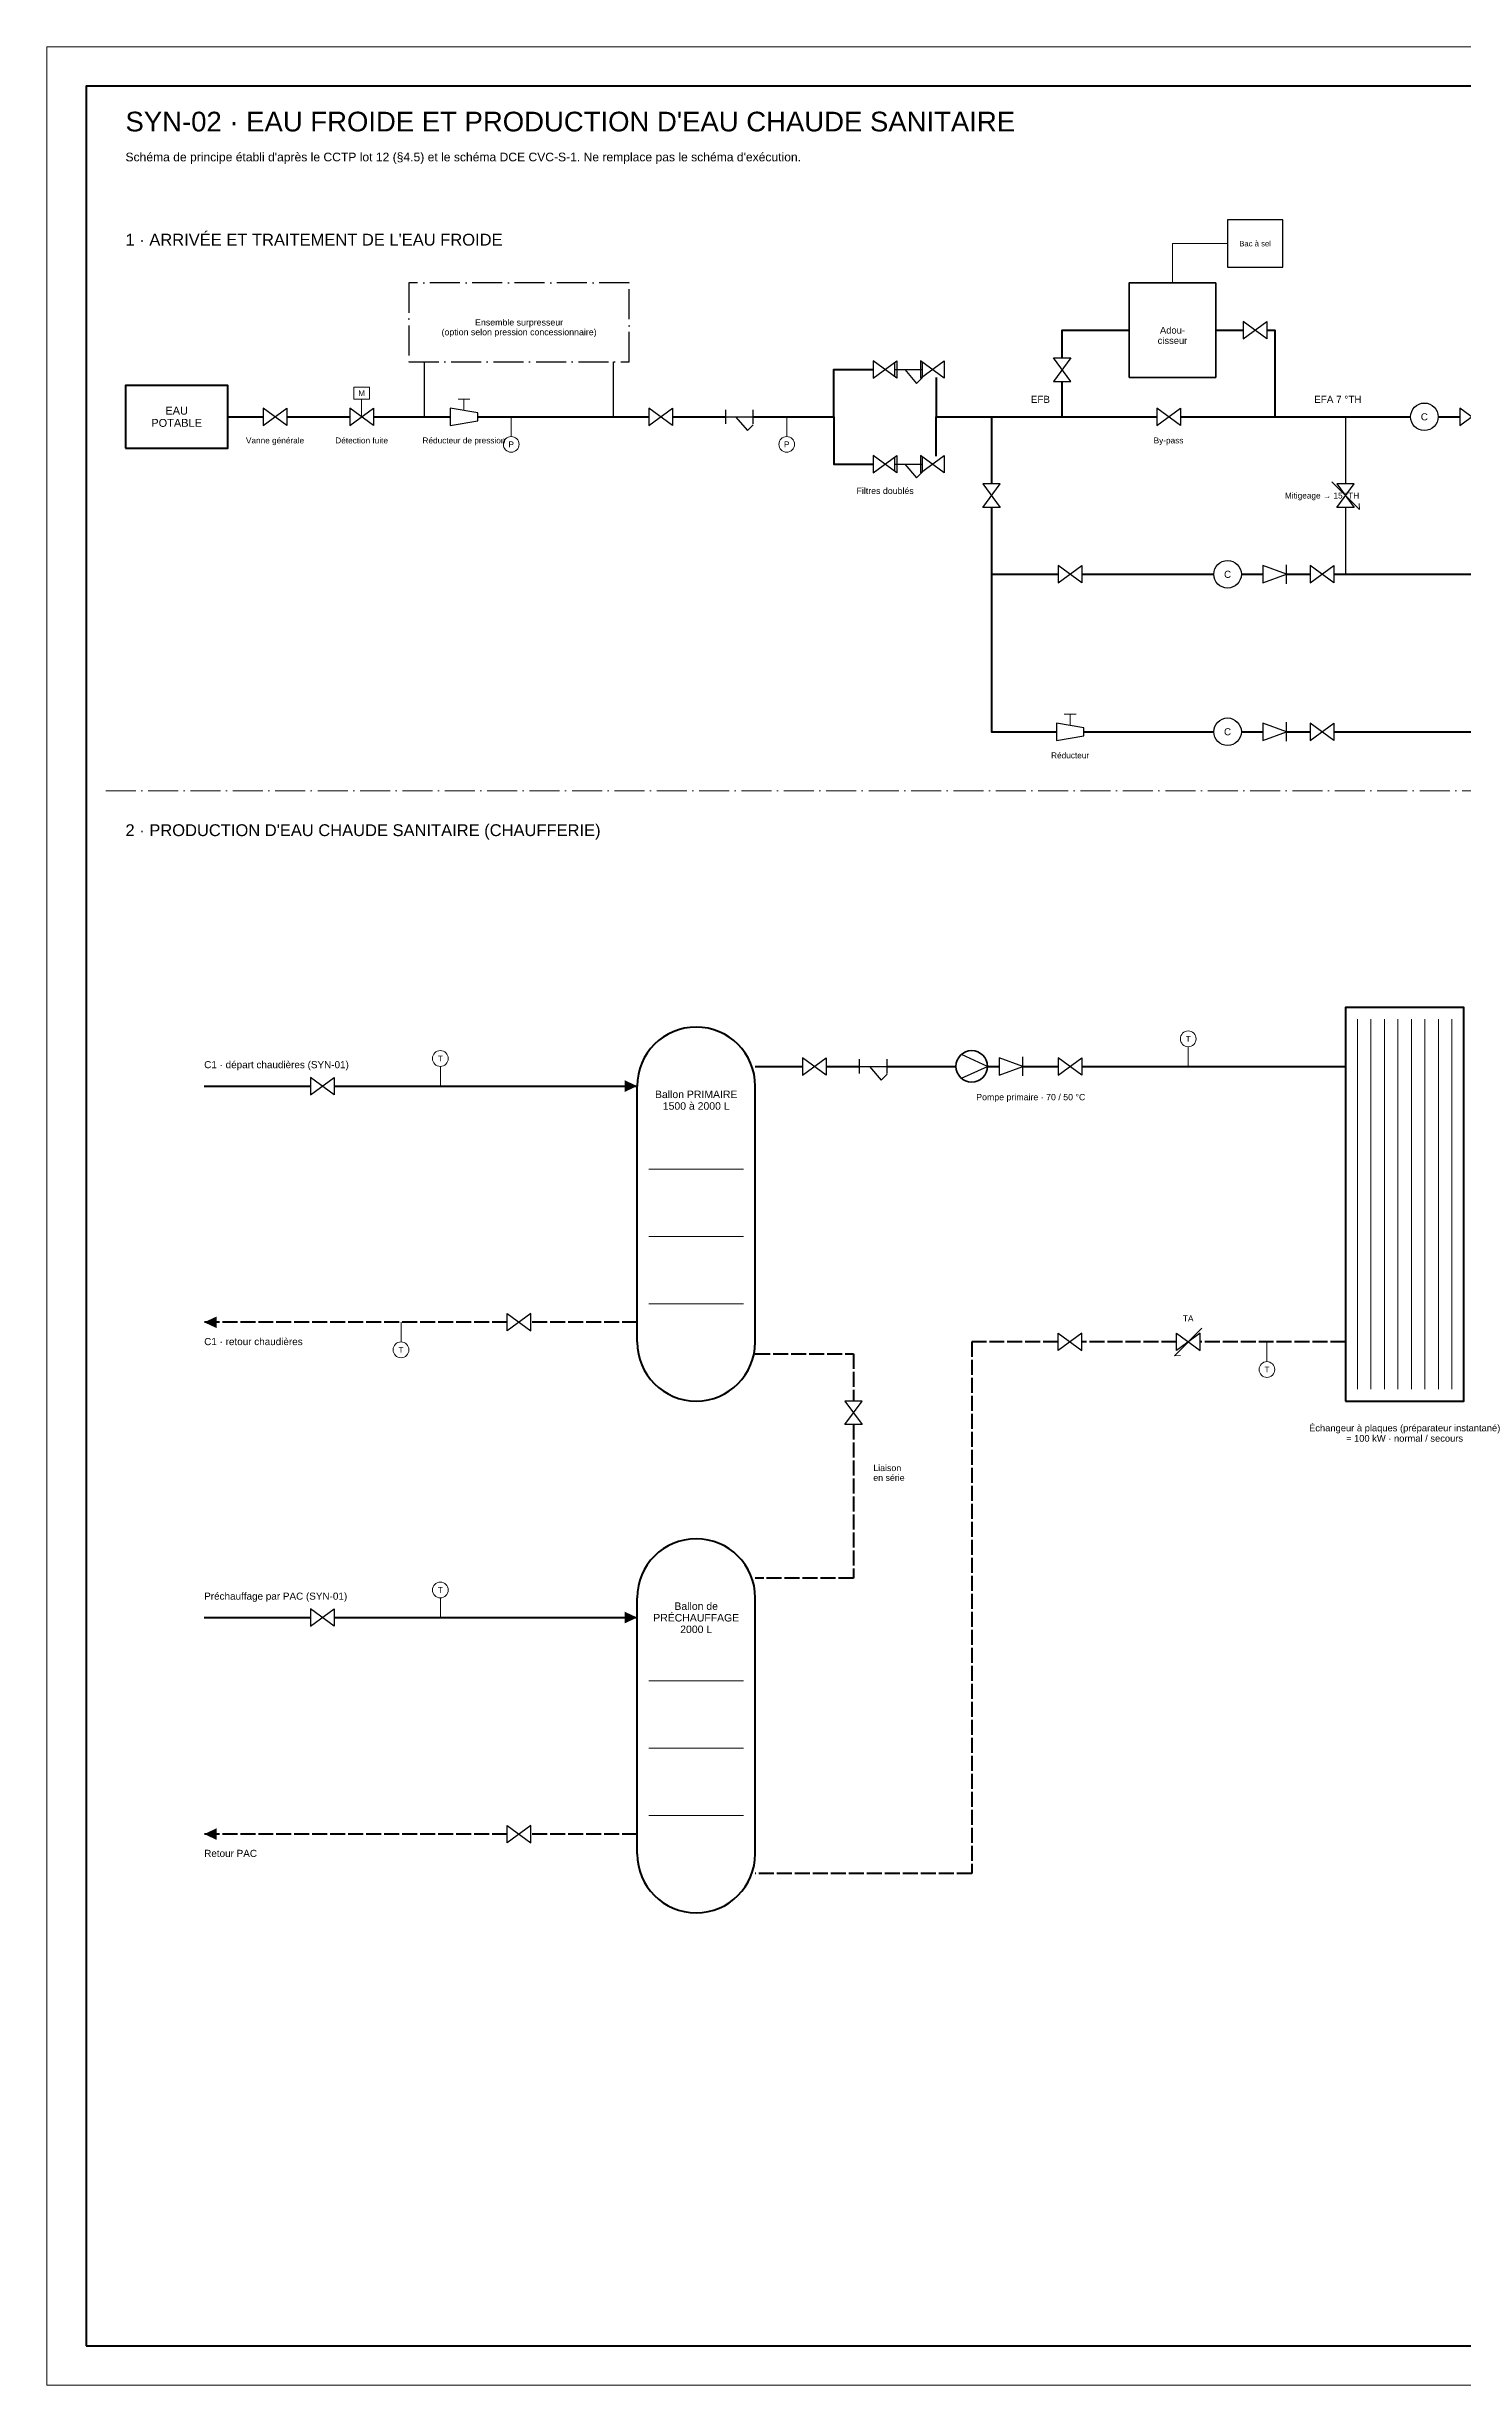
# Model space of a CAD drawing. Header units: millimetres. Extents: x 0 to 841, y 0 to 594.
# Drawn here: x 0 to 360, y 0 to 594 of the extents above; entities that cross this region are included whole.
import ezdxf
from ezdxf.enums import TextEntityAlignment as Align

# ---------------------------------------------------------------- set-up
doc = ezdxf.new("R2010")
doc.units = ezdxf.units.MM
doc.header["$LTSCALE"] = 3
doc.linetypes.add('DASHDOT', pattern=[3.556, 2.54, -0.508, 0, -0.508])
doc.linetypes.add('DASHED', pattern=[1.524, 1.27, -0.254])
for name, color, linetype in [('CADRE', 7, 'Continuous'), ('CVC-ACCESSOIRE', 6, 'Continuous'), ('CVC-CH-ALLER', 1, 'Continuous'), ('CVC-CH-RETOUR', 5, 'DASHED'), ('CVC-EQUIPEMENT', 7, 'Continuous'), ('CVC-LIMITE', 8, 'DASHDOT'), ('CVC-TEXTE', 7, 'Continuous'), ('CVC-TEXTE-PUISS', 4, 'Continuous'), ('PBS-EF', 150, 'Continuous')]:
    doc.layers.add(name, color=color, linetype=linetype)
doc.styles.get("Standard").update_dxf_attribs({"font": 'arial.ttf'})

msp = doc.modelspace()

# ---------------------------------------------------------------- linework, layer by layer
at = {"layer": 'CADRE', "lineweight": 18}
msp.add_lwpolyline([(0, 0), (841, 0), (841, 594), (0, 594), (0, 0)], dxfattribs=at)
at = {"layer": 'CADRE', "lineweight": 70}
msp.add_lwpolyline([(10, 10), (831, 10), (831, 584), (10, 584), (10, 10)], dxfattribs=at)
at = {"layer": 'CVC-ACCESSOIRE', "lineweight": 25}
for points in [[(304, 519.8), (310, 524.2), (310, 519.8), (304, 524.2), (304, 519.8)], [(210, 509.8), (216, 514.2), (216, 509.8), (210, 514.2), (210, 509.8)], [(215.5, 510.2), (215.5, 513.8)], [(215.5, 512), (222.5, 512)], [(218, 512), (221, 508.5), (222.5, 510)], [(222, 509.8), (228, 514.2), (228, 509.8), (222, 514.2), (222, 509.8)], [(222.5, 510.2), (222.5, 513.8)], [(260.2, 509), (255.8, 515), (260.2, 515), (255.8, 509), (260.2, 509)], [(55, 497.8), (61, 502.2), (61, 497.8), (55, 502.2), (55, 497.8)], [(77, 497.8), (83, 502.2), (83, 497.8), (77, 502.2), (77, 497.8)], [(102.5, 497.8), (109.5, 499), (109.5, 501), (102.5, 502.2), (102.5, 497.8)], [(153, 497.8), (159, 502.2), (159, 497.8), (153, 502.2), (153, 497.8)], [(172.5, 498.2), (172.5, 501.8)], [(172.5, 500), (179.5, 500)], [(175, 500), (178, 496.5), (179.5, 498)], [(179.5, 498.2), (179.5, 501.8)], [(282, 497.8), (288, 502.2), (288, 497.8), (282, 502.2), (282, 497.8)], [(359, 497.8), (365, 502.2), (365, 497.8), (359, 502.2), (359, 497.8)], [(210, 485.8), (216, 490.2), (216, 485.8), (210, 490.2), (210, 485.8)], [(215.5, 486.2), (215.5, 489.8)], [(215.5, 488), (222.5, 488)], [(218, 488), (221, 484.5), (222.5, 486)], [(222, 485.8), (228, 490.2), (228, 485.8), (222, 490.2), (222, 485.8)], [(222.5, 486.2), (222.5, 489.8)], [(237.8, 483), (242.2, 477), (237.8, 477), (242.2, 483), (237.8, 483)], [(327.8, 483), (332.2, 477), (327.8, 477), (332.2, 483), (327.8, 483)], [(257, 457.8), (263, 462.2), (263, 457.8), (257, 462.2), (257, 457.8)], [(309, 457.8), (315, 460), (309, 462.2), (309, 457.8)], [(315, 457.6), (315, 462.4)], [(321, 457.8), (327, 462.2), (327, 457.8), (321, 462.2), (321, 457.8)], [(256.5, 417.8), (263.5, 419), (263.5, 421), (256.5, 422.2), (256.5, 417.8)], [(309, 417.8), (315, 420), (309, 422.2), (309, 417.8)], [(315, 417.6), (315, 422.4)], [(321, 417.8), (327, 422.2), (327, 417.8), (321, 422.2), (321, 417.8)], [(192, 332.8), (198, 337.2), (198, 332.8), (192, 337.2), (192, 332.8)], [(206.5, 333.2), (206.5, 336.8)], [(206.5, 335), (213.5, 335)], [(209, 335), (212, 331.5), (213.5, 333)], [(213.5, 333.2), (213.5, 336.8)], [(232.4, 332), (239, 335), (232.4, 338)], [(242, 332.8), (248, 335), (242, 337.2), (242, 332.8)], [(248, 332.6), (248, 337.4)], [(257, 332.8), (263, 337.2), (263, 332.8), (257, 337.2), (257, 332.8)], [(67, 327.8), (73, 332.2), (73, 327.8), (67, 332.2), (67, 327.8)], [(123, 272.2), (117, 267.8), (117, 272.2), (123, 267.8), (123, 272.2)], [(263, 267.2), (257, 262.8), (257, 267.2), (263, 262.8), (263, 267.2)], [(293, 267.2), (287, 262.8), (287, 267.2), (293, 262.8), (293, 267.2)], [(202.8, 250), (207.2, 244), (202.8, 244), (207.2, 250), (202.8, 250)], [(67, 192.8), (73, 197.2), (73, 192.8), (67, 197.2), (67, 192.8)], [(123, 142.2), (117, 137.8), (117, 142.2), (123, 137.8), (123, 142.2)]]:
    msp.add_lwpolyline(points, dxfattribs=at)
at = {"layer": 'CVC-ACCESSOIRE', "lineweight": 18}
for points in [[(78, 504.5), (82, 504.5), (82, 507.5), (78, 507.5), (78, 504.5)], [(80, 500), (80, 504.5)], [(104.5, 504.5), (107.5, 504.5)], [(106, 501.6), (106, 504.5)], [(118, 500), (118, 495)], [(188, 500), (188, 495)], [(326.5, 483.5), (333.5, 476.5)], [(333.5, 476.5), (333.4, 478)], [(258.5, 424.5), (261.5, 424.5)], [(260, 421.6), (260, 424.5)], [(290, 335), (290, 340)], [(100, 330), (100, 335)], [(90, 270), (90, 265)], [(293.5, 268.5), (286.5, 261.5)], [(286.5, 261.5), (288, 261.6)], [(310, 265), (310, 260)], [(100, 195), (100, 200)]]:
    msp.add_lwpolyline(points, dxfattribs=at)
at = {"layer": 'CVC-ACCESSOIRE', "lineweight": 25}
for centre in [(350, 500), (300, 460), (300, 420)]:
    msp.add_circle(centre, 3.5, dxfattribs=at)
at = {"layer": 'CVC-ACCESSOIRE', "lineweight": 18}
for centre in [(118, 493), (188, 493), (100, 337), (290, 342), (90, 263), (310, 258), (100, 202)]:
    msp.add_circle(centre, 2, dxfattribs=at)
at = {"layer": 'CVC-ACCESSOIRE', "lineweight": 35}
msp.add_circle((235, 335), 4, dxfattribs=at)
at = {"layer": 'CVC-CH-ALLER', "lineweight": 50}
for points in [[(180, 335), (192, 335)], [(198, 335), (206.5, 335)], [(213.5, 335), (231, 335)], [(239, 335), (242, 335)], [(248, 335), (257, 335)], [(263, 335), (330, 335)]]:
    msp.add_lwpolyline(points, dxfattribs=at)
at = {"layer": 'CVC-CH-ALLER', "lineweight": 40}
for points in [[(40, 330), (67, 330)], [(73, 330), (150, 330)], [(40, 195), (67, 195)], [(73, 195), (150, 195)]]:
    msp.add_lwpolyline(points, dxfattribs=at)
at = {"layer": 'CVC-CH-ALLER'}
for points in [[(150, 330), (146.83, 331.48), (146.83, 328.52)], [(150, 195), (146.83, 196.48), (146.83, 193.52)]]:
    msp.add_solid(points, dxfattribs=at)
at = {"layer": 'CVC-CH-RETOUR', "lineweight": 40}
for points in [[(117, 270), (40, 270)], [(150, 270), (123, 270)], [(180, 262), (205, 262), (205, 250)], [(205, 244), (205, 205), (180, 205)], [(117, 140), (40, 140)], [(150, 140), (123, 140)]]:
    msp.add_lwpolyline(points, dxfattribs=at)
at = {"layer": 'CVC-CH-RETOUR', "lineweight": 50}
for points in [[(257, 265), (235, 265), (235, 130), (180, 130)], [(287, 265), (263, 265)], [(330, 265), (293, 265)]]:
    msp.add_lwpolyline(points, dxfattribs=at)
at = {"layer": 'CVC-CH-RETOUR'}
for points in [[(40, 270), (43.17, 268.52), (43.17, 271.48)], [(40, 140), (43.17, 138.52), (43.17, 141.48)]]:
    msp.add_solid(points, dxfattribs=at)
at = {"layer": 'CVC-EQUIPEMENT', "lineweight": 25}
msp.add_lwpolyline([(300, 538), (314, 538), (314, 550), (300, 550), (300, 538)], dxfattribs=at)
at = {"layer": 'CVC-EQUIPEMENT', "lineweight": 35}
msp.add_lwpolyline([(275, 510), (297, 510), (297, 534), (275, 534), (275, 510)], dxfattribs=at)
at = {"layer": 'CVC-EQUIPEMENT', "lineweight": 50}
for points in [[(20, 492), (46, 492), (46, 508), (20, 508), (20, 492)], [(330, 250), (360, 250), (360, 350), (330, 350), (330, 250)], [(150, 265), (150, 330)], [(180, 265), (180, 330)], [(150, 135), (150, 200)], [(180, 135), (180, 200)]]:
    msp.add_lwpolyline(points, dxfattribs=at)
at = {"layer": 'CVC-EQUIPEMENT', "lineweight": 18}
for points in [[(333, 253), (333, 347)], [(336.43, 253), (336.43, 347)], [(339.86, 253), (339.86, 347)], [(343.29, 253), (343.29, 347)], [(346.71, 253), (346.71, 347)], [(350.14, 253), (350.14, 347)], [(353.57, 253), (353.57, 347)], [(357, 253), (357, 347)]]:
    msp.add_lwpolyline(points, dxfattribs=at)
at = {"layer": 'CVC-EQUIPEMENT', "lineweight": 13}
for points in [[(153, 308.9), (177, 308.9)], [(153, 291.8), (177, 291.8)], [(153, 274.7), (177, 274.7)], [(153, 178.9), (177, 178.9)], [(153, 161.8), (177, 161.8)], [(153, 144.7), (177, 144.7)]]:
    msp.add_lwpolyline(points, dxfattribs=at)
at = {"layer": 'CVC-EQUIPEMENT', "lineweight": 50}
for centre, start, end in [((165, 330), 0, 180), ((165, 265), 180, 360), ((165, 200), 0, 180), ((165, 135), 180, 360)]:
    msp.add_arc(centre, 15, start, end, dxfattribs=at)
at = {"layer": 'CVC-LIMITE', "lineweight": 25}
msp.add_lwpolyline([(92, 514), (148, 514), (148, 534), (92, 534), (92, 514)], dxfattribs=at)
at = {"layer": 'CVC-LIMITE', "lineweight": 18}
msp.add_lwpolyline([(15, 405), (826, 405)], dxfattribs=at)
at = {"layer": 'PBS-EF', "lineweight": 18}
msp.add_lwpolyline([(286, 534), (286, 544), (300, 544)], dxfattribs=at)
at = {"layer": 'PBS-EF', "lineweight": 40}
for points in [[(258, 515), (258, 522), (275, 522)], [(297, 522), (304, 522)], [(310, 522), (312, 522), (312, 500)], [(200, 500), (200, 512), (210, 512)], [(226, 510), (226, 500)], [(258, 500), (258, 509)], [(200, 500), (200, 488), (210, 488)], [(226, 490), (226, 500)]]:
    msp.add_lwpolyline(points, dxfattribs=at)
at = {"layer": 'PBS-EF', "lineweight": 25}
for points in [[(96, 500), (96, 514)], [(144, 500), (144, 514)]]:
    msp.add_lwpolyline(points, dxfattribs=at)
at = {"layer": 'PBS-EF', "lineweight": 50}
for points in [[(46, 500), (55, 500)], [(61, 500), (77, 500)], [(83, 500), (102.5, 500)], [(109.5, 500), (153, 500)], [(159, 500), (172.5, 500)], [(179.5, 500), (200, 500)], [(226, 500), (240, 500)], [(240, 500), (282, 500)], [(240, 500), (240, 483)], [(288, 500), (346.5, 500)], [(353.5, 500), (359, 500)], [(240, 477), (240, 460), (257, 460)], [(240, 460), (240, 420), (256.5, 420)], [(263, 460), (296.5, 460)], [(303.5, 460), (309, 460)], [(315, 460), (321, 460)], [(327, 460), (560, 460)], [(263.5, 420), (296.5, 420)], [(303.5, 420), (309, 420)], [(315, 420), (321, 420)], [(327, 420), (560, 420)]]:
    msp.add_lwpolyline(points, dxfattribs=at)
at = {"layer": 'PBS-EF', "lineweight": 30}
for points in [[(330, 500), (330, 483)], [(330, 477), (330, 460)]]:
    msp.add_lwpolyline(points, dxfattribs=at)

# ---------------------------------------------------------------- texts
at = {"layer": 'CVC-TEXTE'}
for s, height, p in [("SYN-02 · EAU FROIDE ET PRODUCTION D'EAU CHAUDE SANITAIRE", 5, (20, 575)), ("Schéma de principe établi d'après le CCTP lot 12 (§4.5) et le schéma DCE CVC-S-1. Ne remplace pas le schéma d'exécution.", 2.2, (20, 566)), ("1 · ARRIVÉE ET TRAITEMENT DE L'EAU FROIDE", 3, (20, 545)), ("2 · PRODUCTION D'EAU CHAUDE SANITAIRE (CHAUFFERIE)", 3, (20, 395)), ('Liaison', 1.6, (210, 233)), ('en série', 1.6, (210, 230.52))]:
    msp.add_text(s, height=height, dxfattribs=at).set_placement(p, align=Align.MIDDLE_LEFT)
for s, height, p in [('Bac à sel', 1.4, (307, 544)), ('Ensemble surpresseur', 1.6, (120, 524)), ('Adou-', 1.7, (286, 522)), ('(option selon pression concessionnaire)', 1.6, (120, 521.52)), ('cisseur', 1.7, (286, 519.37)), ('M', 1.4, (80, 506)), ('POTABLE', 2, (33, 498.46)), ('EAU', 2, (33, 501.56)), ('C', 1.8, (350, 500)), ('Vanne générale', 1.5, (58, 494)), ('Détection fuite', 1.5, (80, 494)), ('Réducteur de pression', 1.5, (106, 494)), ('P', 1.5, (118, 493)), ('P', 1.5, (188, 493)), ('By-pass', 1.5, (285, 494)), ('Mitigeage → 15 °TH', 1.5, (324, 480)), ('C', 1.8, (300, 460)), ('C', 1.8, (300, 420)), ('Réducteur', 1.5, (260, 414)), ('T', 1.5, (290, 342)), ('T', 1.5, (100, 337)), ('Ballon PRIMAIRE', 1.9, (165, 327.9)), ('1500 à 2000 L', 1.9, (165, 324.95)), ('TA', 1.5, (290, 271)), ('T', 1.5, (90, 263)), ('T', 1.5, (310, 258)), ('T', 1.5, (100, 202)), ('PRÉCHAUFFAGE', 1.9, (165, 194.95)), ('Ballon de', 1.9, (165, 197.9)), ('2000 L', 1.9, (165, 192.01))]:
    msp.add_text(s, height=height, dxfattribs=at).set_placement(p, align=Align.MIDDLE_CENTER)
for s, p in [('EFB', (250, 503)), ('EFA 7 °TH', (322, 503)), ('C1 · départ chaudières (SYN-01)', (40, 334)), ('Préchauffage par PAC (SYN-01)', (40, 199))]:
    msp.add_text(s, height=1.8, dxfattribs=at).set_placement(p, align=Align.BOTTOM_LEFT)
for s, height, p in [('Filtres doublés', 1.6, (213, 482)), ('Échangeur à plaques (préparateur instantané)', 1.7, (345, 244)), ('≈ 100 kW · normal / secours', 1.7, (345, 241.37))]:
    msp.add_text(s, height=height, dxfattribs=at).set_placement(p, align=Align.TOP_CENTER)
for s, p in [('C1 · retour chaudières', (40, 266)), ('Retour PAC', (40, 136))]:
    msp.add_text(s, height=1.8, dxfattribs=at).set_placement(p, align=Align.TOP_LEFT)
at = {"layer": 'CVC-TEXTE-PUISS'}
msp.add_text('Pompe primaire · 70 / 50 °C', height=1.6, dxfattribs=at).set_placement((250, 328), align=Align.TOP_CENTER)

doc.saveas('drawing.dxf')
